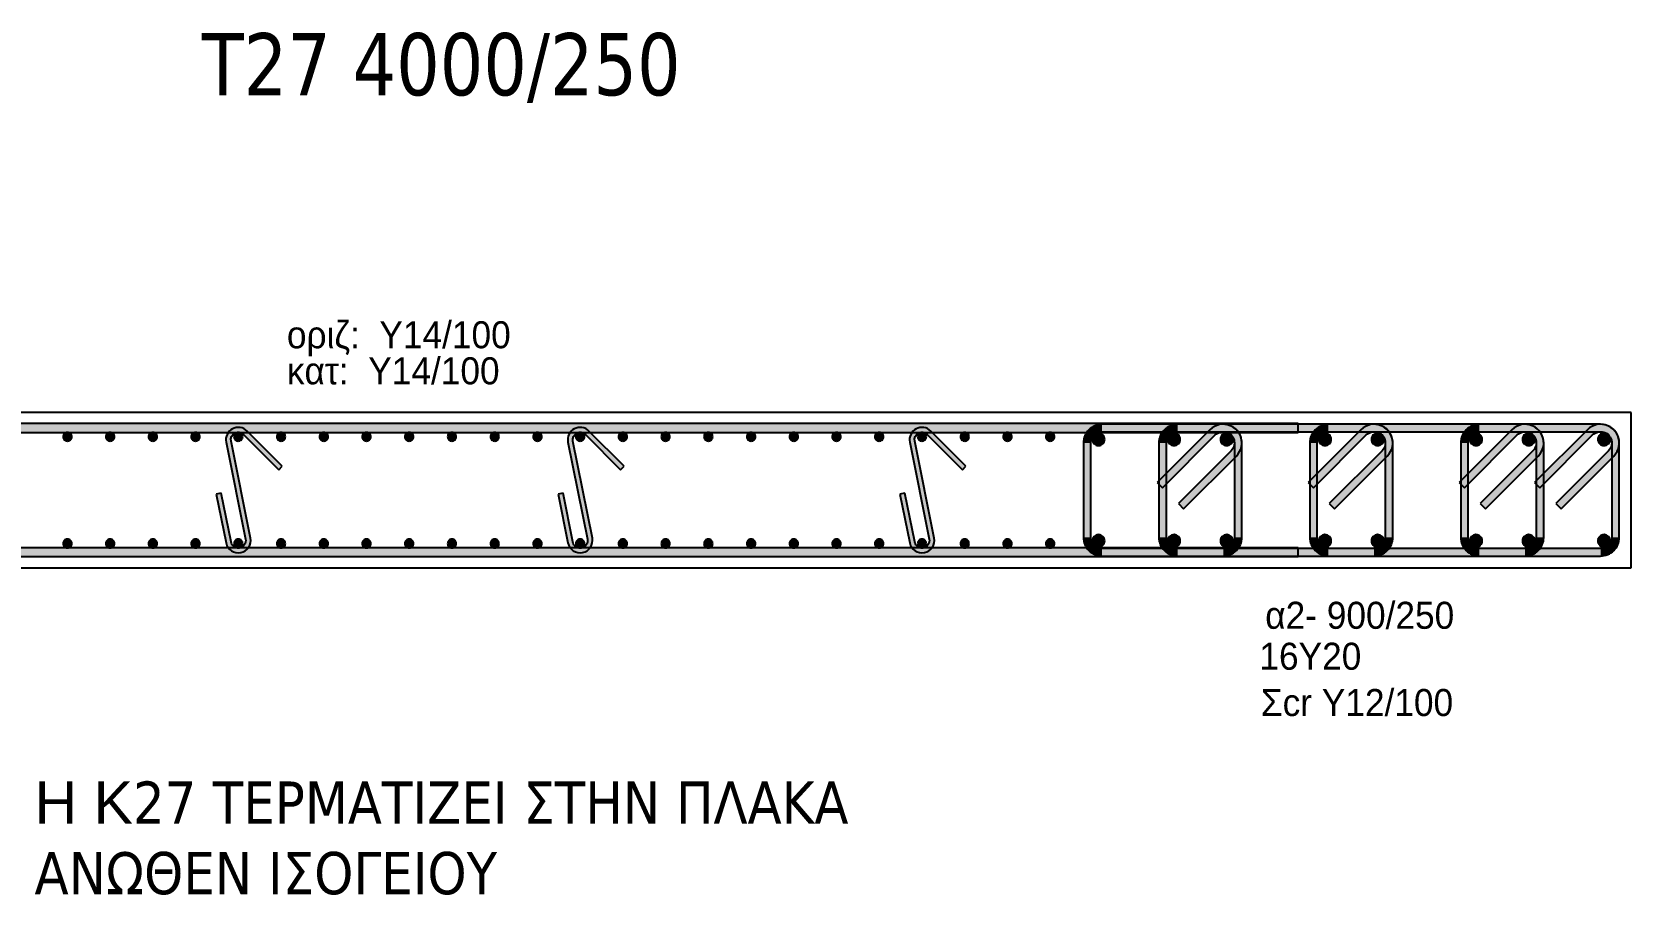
# Model space of a CAD drawing. Header units: millimetres. Extents: x -2171 to 1563, y -1758 to -1505.
# Drawn here: x -1153.05 to -1140.19, y -1608.04 to -1601.09 of the extents above; entities that cross this region are included whole.
import ezdxf

# ---------------------------------------------------------------- set-up
doc = ezdxf.new("R2010")
doc.units = ezdxf.units.MM
for name, color, linetype in [('Col_Det', 7, 'Continuous'), ('Col_Det_Fill', 7, 'Continuous'), ('pinakaki', 153, 'Continuous')]:
    doc.layers.add(name, color=color, linetype=linetype)
doc.styles.add('S1Arl22_b_934_161', font='arial.ttf', dxfattribs={"width": 0.933629, "height": 0.002175})
doc.styles.get("Standard").update_dxf_attribs({"font": 'tahoma.ttf'})

msp = doc.modelspace()

# ---------------------------------------------------------------- hatches: boundary and pattern name
at = {"layer": 'Col_Det_Fill'}
for color, points in [(252, [(-1142.8663, -1604.3146), (-1142.8663, -1604.2446), (-1157.511, -1604.2446), (-1157.511, -1604.3146)]), (252, [(-1144.4436, -1604.3096), (-1144.4436, -1604.2496, 0.4142136), (-1144.5936, -1604.3996), (-1144.5336, -1604.3996, -0.4142136)]), (252, [(-1140.4336, -1604.3096), (-1140.4336, -1604.2496), (-1144.4436, -1604.2496), (-1144.4436, -1604.3096)]), (252, [(-1143.8365, -1604.3096), (-1143.8365, -1604.2496, 0.4142136), (-1143.9865, -1604.3996), (-1143.9265, -1604.3996, -0.4142136)]), (252, [(-1143.4693, -1604.3096), (-1143.4693, -1604.2496), (-1143.8365, -1604.2496), (-1143.8365, -1604.3096)]), (252, [(-1143.3793, -1604.3996), (-1143.3193, -1604.3996, 0.6681786), (-1143.5754, -1604.2935), (-1143.533, -1604.3359, -0.6681786)]), (252, [(-1143.4057, -1604.4632), (-1143.3633, -1604.5056, 0.6681786), (-1143.4693, -1604.2496), (-1143.4693, -1604.3096, -0.6681786)]), (252, [(-1142.6222, -1604.3096), (-1142.6222, -1604.2496, 0.4142136), (-1142.7722, -1604.3996), (-1142.7122, -1604.3996, -0.4142136)]), (252, [(-1142.255, -1604.3096), (-1142.255, -1604.2496), (-1142.6222, -1604.2496), (-1142.6222, -1604.3096)]), (252, [(-1142.165, -1604.3996), (-1142.105, -1604.3996, 0.6681786), (-1142.3611, -1604.2935), (-1142.3187, -1604.3359, -0.6681786)]), (252, [(-1142.1914, -1604.4632), (-1142.149, -1604.5056, 0.6681786), (-1142.255, -1604.2496), (-1142.255, -1604.3096, -0.6681786)]), (252, [(-1141.4079, -1604.3096), (-1141.4079, -1604.2496, 0.4142136), (-1141.5579, -1604.3996), (-1141.4979, -1604.3996, -0.4142136)]), (252, [(-1141.0408, -1604.3096), (-1141.0408, -1604.2496), (-1141.4079, -1604.2496), (-1141.4079, -1604.3096)]), (252, [(-1140.9508, -1604.3996), (-1140.8908, -1604.3996, 0.6681786), (-1141.1468, -1604.2935), (-1141.1044, -1604.3359, -0.6681786)]), (252, [(-1140.9771, -1604.4632), (-1140.9347, -1604.5056, 0.6681786), (-1141.0408, -1604.2496), (-1141.0408, -1604.3096, -0.6681786)]), (252, [(-1140.3436, -1604.3996), (-1140.2836, -1604.3996, 0.6681786), (-1140.5397, -1604.2935), (-1140.4973, -1604.3359, -0.6681786)]), (252, [(-1140.37, -1604.4632), (-1140.3275, -1604.5056, 0.6681786), (-1140.4336, -1604.2496), (-1140.4336, -1604.3096, -0.6681786)]), (133, [(-1152.8015, -1604.3496, 0.4142136), (-1152.7665, -1604.3846, 0.4142136), (-1152.7315, -1604.3496, 0.4142136), (-1152.7665, -1604.3146, 0.4142136)]), (133, [(-1152.4578, -1604.3496, 0.4142136), (-1152.4228, -1604.3846, 0.4142136), (-1152.3878, -1604.3496, 0.4142136), (-1152.4228, -1604.3146, 0.4142136)]), (133, [(-1152.1141, -1604.3496, 0.4142136), (-1152.0791, -1604.3846, 0.4142136), (-1152.0441, -1604.3496, 0.4142136), (-1152.0791, -1604.3146, 0.4142136)]), (133, [(-1151.7703, -1604.3496, 0.4142136), (-1151.7353, -1604.3846, 0.4142136), (-1151.7003, -1604.3496, 0.4142136), (-1151.7353, -1604.3146, 0.4142136)]), (252, [(-1151.4897, -1604.3943), (-1151.4504, -1604.3864, -0.7426155), (-1151.3492, -1604.3321), (-1151.3209, -1604.3038, 0.7426155)]), (133, [(-1151.4266, -1604.3496, 0.4142136), (-1151.3916, -1604.3846, 0.4142136), (-1151.3566, -1604.3496, 0.4142136), (-1151.3916, -1604.3146, 0.4142136)]), (252, [(-1151.3209, -1604.3038), (-1151.3492, -1604.3321), (-1151.0664, -1604.615), (-1151.0381, -1604.5867)]), (133, [(-1151.0829, -1604.3496, 0.4142136), (-1151.0479, -1604.3846, 0.4142136), (-1151.0129, -1604.3496, 0.4142136), (-1151.0479, -1604.3146, 0.4142136)]), (133, [(-1150.7392, -1604.3496, 0.4142136), (-1150.7042, -1604.3846, 0.4142136), (-1150.6692, -1604.3496, 0.4142136), (-1150.7042, -1604.3146, 0.4142136)]), (133, [(-1150.3955, -1604.3496, 0.4142136), (-1150.3605, -1604.3846, 0.4142136), (-1150.3255, -1604.3496, 0.4142136), (-1150.3605, -1604.3146, 0.4142136)]), (133, [(-1150.0518, -1604.3496, 0.4142136), (-1150.0168, -1604.3846, 0.4142136), (-1149.9818, -1604.3496, 0.4142136), (-1150.0168, -1604.3146, 0.4142136)]), (133, [(-1149.708, -1604.3496, 0.4142136), (-1149.673, -1604.3846, 0.4142136), (-1149.638, -1604.3496, 0.4142136), (-1149.673, -1604.3146, 0.4142136)]), (133, [(-1149.3643, -1604.3496, 0.4142136), (-1149.3293, -1604.3846, 0.4142136), (-1149.2943, -1604.3496, 0.4142136), (-1149.3293, -1604.3146, 0.4142136)]), (133, [(-1149.0206, -1604.3496, 0.4142136), (-1148.9856, -1604.3846, 0.4142136), (-1148.9506, -1604.3496, 0.4142136), (-1148.9856, -1604.3146, 0.4142136)]), (252, [(-1148.7399, -1604.3943), (-1148.7007, -1604.3864, -0.7426155), (-1148.5995, -1604.3321), (-1148.5712, -1604.3038, 0.7426155)]), (133, [(-1148.6769, -1604.3496, 0.4142136), (-1148.6419, -1604.3846, 0.4142136), (-1148.6069, -1604.3496, 0.4142136), (-1148.6419, -1604.3146, 0.4142136)]), (252, [(-1148.5712, -1604.3038), (-1148.5995, -1604.3321), (-1148.3166, -1604.615), (-1148.2883, -1604.5867)]), (133, [(-1148.3332, -1604.3496, 0.4142136), (-1148.2982, -1604.3846, 0.4142136), (-1148.2632, -1604.3496, 0.4142136), (-1148.2982, -1604.3146, 0.4142136)]), (133, [(-1147.9894, -1604.3496, 0.4142136), (-1147.9544, -1604.3846, 0.4142136), (-1147.9194, -1604.3496, 0.4142136), (-1147.9544, -1604.3146, 0.4142136)]), (133, [(-1147.6457, -1604.3496, 0.4142136), (-1147.6107, -1604.3846, 0.4142136), (-1147.5757, -1604.3496, 0.4142136), (-1147.6107, -1604.3146, 0.4142136)]), (133, [(-1147.302, -1604.3496, 0.4142136), (-1147.267, -1604.3846, 0.4142136), (-1147.232, -1604.3496, 0.4142136), (-1147.267, -1604.3146, 0.4142136)]), (133, [(-1146.9583, -1604.3496, 0.4142136), (-1146.9233, -1604.3846, 0.4142136), (-1146.8883, -1604.3496, 0.4142136), (-1146.9233, -1604.3146, 0.4142136)]), (133, [(-1146.6146, -1604.3496, 0.4142136), (-1146.5796, -1604.3846, 0.4142136), (-1146.5446, -1604.3496, 0.4142136), (-1146.5796, -1604.3146, 0.4142136)]), (133, [(-1146.2708, -1604.3496, 0.4142136), (-1146.2358, -1604.3846, 0.4142136), (-1146.2008, -1604.3496, 0.4142136), (-1146.2358, -1604.3146, 0.4142136)]), (252, [(-1145.9902, -1604.3943), (-1145.9509, -1604.3864, -0.7426155), (-1145.8497, -1604.3321), (-1145.8214, -1604.3038, 0.7426155)]), (133, [(-1145.9271, -1604.3496, 0.4142136), (-1145.8921, -1604.3846, 0.4142136), (-1145.8571, -1604.3496, 0.4142136), (-1145.8921, -1604.3146, 0.4142136)]), (252, [(-1145.8214, -1604.3038), (-1145.8497, -1604.3321), (-1145.5669, -1604.615), (-1145.5386, -1604.5867)]), (133, [(-1145.5834, -1604.3496, 0.4142136), (-1145.5484, -1604.3846, 0.4142136), (-1145.5134, -1604.3496, 0.4142136), (-1145.5484, -1604.3146, 0.4142136)]), (133, [(-1145.2397, -1604.3496, 0.4142136), (-1145.2047, -1604.3846, 0.4142136), (-1145.1697, -1604.3496, 0.4142136), (-1145.2047, -1604.3146, 0.4142136)]), (133, [(-1144.896, -1604.3496, 0.4142136), (-1144.861, -1604.3846, 0.4142136), (-1144.826, -1604.3496, 0.4142136), (-1144.861, -1604.3146, 0.4142136)]), (12, [(-1144.4219, -1604.3713, 0.4142136), (-1144.4719, -1604.3213, 0.4142136), (-1144.5219, -1604.3713, 0.4142136), (-1144.4719, -1604.4213, 0.4142136)]), (252, [(-1143.533, -1604.3359), (-1143.5754, -1604.2935), (-1143.9997, -1604.7178), (-1143.9572, -1604.7602)]), (56, [(-1143.8148, -1604.3713, 0.4142136), (-1143.8648, -1604.3213, 0.4142136), (-1143.9148, -1604.3713, 0.4142136), (-1143.8648, -1604.4213, 0.4142136)]), (56, [(-1143.391, -1604.3713, 0.4142136), (-1143.441, -1604.3213, 0.4142136), (-1143.491, -1604.3713, 0.4142136), (-1143.441, -1604.4213, 0.4142136)]), (252, [(-1142.3187, -1604.3359), (-1142.3611, -1604.2935), (-1142.7854, -1604.7178), (-1142.7429, -1604.7602)]), (56, [(-1142.6005, -1604.3713, 0.4142136), (-1142.6505, -1604.3213, 0.4142136), (-1142.7005, -1604.3713, 0.4142136), (-1142.6505, -1604.4213, 0.4142136)]), (56, [(-1142.1768, -1604.3713, 0.4142136), (-1142.2268, -1604.3213, 0.4142136), (-1142.2768, -1604.3713, 0.4142136), (-1142.2268, -1604.4213, 0.4142136)]), (252, [(-1141.1044, -1604.3359), (-1141.1468, -1604.2935), (-1141.5711, -1604.7178), (-1141.5287, -1604.7602)]), (56, [(-1141.3862, -1604.3713, 0.4142136), (-1141.4362, -1604.3213, 0.4142136), (-1141.4862, -1604.3713, 0.4142136), (-1141.4362, -1604.4213, 0.4142136)]), (56, [(-1140.9625, -1604.3713, 0.4142136), (-1141.0125, -1604.3213, 0.4142136), (-1141.0625, -1604.3713, 0.4142136), (-1141.0125, -1604.4213, 0.4142136)]), (252, [(-1140.4973, -1604.3359), (-1140.5397, -1604.2935), (-1140.9639, -1604.7178), (-1140.9215, -1604.7602)]), (12, [(-1140.3553, -1604.3713, 0.4142136), (-1140.4053, -1604.3213, 0.4142136), (-1140.4553, -1604.3713, 0.4142136), (-1140.4053, -1604.4213, 0.4142136)]), (252, [(-1151.3328, -1605.1727), (-1151.2936, -1605.1648), (-1151.4504, -1604.3864), (-1151.4897, -1604.3943)]), (252, [(-1148.5831, -1605.1727), (-1148.5439, -1605.1648), (-1148.7007, -1604.3864), (-1148.7399, -1604.3943)]), (252, [(-1145.8333, -1605.1727), (-1145.7941, -1605.1648), (-1145.9509, -1604.3864), (-1145.9902, -1604.3943)]), (252, [(-1144.5336, -1604.3996), (-1144.5936, -1604.3996), (-1144.5936, -1605.1596), (-1144.5336, -1605.1596)]), (252, [(-1143.9265, -1604.3996), (-1143.9865, -1604.3996), (-1143.9865, -1605.1596), (-1143.9265, -1605.1596)]), (252, [(-1143.83, -1604.8875), (-1143.7875, -1604.9299), (-1143.3633, -1604.5056), (-1143.4057, -1604.4632)]), (252, [(-1143.3793, -1605.1596), (-1143.3193, -1605.1596), (-1143.3193, -1604.3996), (-1143.3793, -1604.3996)]), (252, [(-1142.7122, -1604.3996), (-1142.7722, -1604.3996), (-1142.7722, -1605.1596), (-1142.7122, -1605.1596)]), (252, [(-1142.6157, -1604.8875), (-1142.5732, -1604.9299), (-1142.149, -1604.5056), (-1142.1914, -1604.4632)]), (252, [(-1142.165, -1605.1596), (-1142.105, -1605.1596), (-1142.105, -1604.3996), (-1142.165, -1604.3996)]), (252, [(-1141.4979, -1604.3996), (-1141.5579, -1604.3996), (-1141.5579, -1605.1596), (-1141.4979, -1605.1596)]), (252, [(-1141.4014, -1604.8875), (-1141.359, -1604.9299), (-1140.9347, -1604.5056), (-1140.9771, -1604.4632)]), (252, [(-1140.9508, -1605.1596), (-1140.8908, -1605.1596), (-1140.8908, -1604.3996), (-1140.9508, -1604.3996)]), (252, [(-1140.7942, -1604.8875), (-1140.7518, -1604.9299), (-1140.3275, -1604.5056), (-1140.37, -1604.4632)]), (252, [(-1140.3436, -1605.1596), (-1140.2836, -1605.1596), (-1140.2836, -1604.3996), (-1140.3436, -1604.3996)]), (252, [(-1151.5295, -1604.8043), (-1151.5687, -1604.8122), (-1151.4897, -1605.2043), (-1151.4504, -1605.1964)]), (252, [(-1148.7797, -1604.8043), (-1148.8189, -1604.8122), (-1148.7399, -1605.2043), (-1148.7007, -1605.1964)]), (252, [(-1146.03, -1604.8043), (-1146.0692, -1604.8122), (-1145.9902, -1605.2043), (-1145.9509, -1605.1964)]), (12, [(-1144.4219, -1605.1878, 0.4142136), (-1144.4719, -1605.1378, 0.4142136), (-1144.5219, -1605.1878, 0.4142136), (-1144.4719, -1605.2378, 0.4142136)]), (56, [(-1143.8148, -1605.1878, 0.4142136), (-1143.8648, -1605.1378, 0.4142136), (-1143.9148, -1605.1878, 0.4142136), (-1143.8648, -1605.2378, 0.4142136)]), (56, [(-1143.391, -1605.1878, 0.4142136), (-1143.441, -1605.1378, 0.4142136), (-1143.491, -1605.1878, 0.4142136), (-1143.441, -1605.2378, 0.4142136)]), (56, [(-1142.6005, -1605.1878, 0.4142136), (-1142.6505, -1605.1378, 0.4142136), (-1142.7005, -1605.1878, 0.4142136), (-1142.6505, -1605.2378, 0.4142136)]), (56, [(-1142.1768, -1605.1878, 0.4142136), (-1142.2268, -1605.1378, 0.4142136), (-1142.2768, -1605.1878, 0.4142136), (-1142.2268, -1605.2378, 0.4142136)]), (56, [(-1141.3862, -1605.1878, 0.4142136), (-1141.4362, -1605.1378, 0.4142136), (-1141.4862, -1605.1878, 0.4142136), (-1141.4362, -1605.2378, 0.4142136)]), (56, [(-1140.9625, -1605.1878, 0.4142136), (-1141.0125, -1605.1378, 0.4142136), (-1141.0625, -1605.1878, 0.4142136), (-1141.0125, -1605.2378, 0.4142136)]), (12, [(-1140.3553, -1605.1878, 0.4142136), (-1140.4053, -1605.1378, 0.4142136), (-1140.4553, -1605.1878, 0.4142136), (-1140.4053, -1605.2378, 0.4142136)]), (252, [(-1157.511, -1605.2446), (-1157.511, -1605.3146), (-1142.8663, -1605.3146), (-1142.8663, -1605.2446)]), (133, [(-1152.8015, -1605.2096, 0.4142136), (-1152.7665, -1605.2446, 0.4142136), (-1152.7315, -1605.2096, 0.4142136), (-1152.7665, -1605.1746, 0.4142136)]), (133, [(-1152.4578, -1605.2096, 0.4142136), (-1152.4228, -1605.2446, 0.4142136), (-1152.3878, -1605.2096, 0.4142136), (-1152.4228, -1605.1746, 0.4142136)]), (133, [(-1152.1141, -1605.2096, 0.4142136), (-1152.0791, -1605.2446, 0.4142136), (-1152.0441, -1605.2096, 0.4142136), (-1152.0791, -1605.1746, 0.4142136)]), (133, [(-1151.7703, -1605.2096, 0.4142136), (-1151.7353, -1605.2446, 0.4142136), (-1151.7003, -1605.2096, 0.4142136), (-1151.7353, -1605.1746, 0.4142136)]), (252, [(-1151.4504, -1605.1964), (-1151.4897, -1605.2043, 1), (-1151.2936, -1605.1648), (-1151.3328, -1605.1727, -1)]), (133, [(-1151.4266, -1605.2096, 0.4142136), (-1151.3916, -1605.2446, 0.4142136), (-1151.3566, -1605.2096, 0.4142136), (-1151.3916, -1605.1746, 0.4142136)]), (133, [(-1151.0829, -1605.2096, 0.4142136), (-1151.0479, -1605.2446, 0.4142136), (-1151.0129, -1605.2096, 0.4142136), (-1151.0479, -1605.1746, 0.4142136)]), (133, [(-1150.7392, -1605.2096, 0.4142136), (-1150.7042, -1605.2446, 0.4142136), (-1150.6692, -1605.2096, 0.4142136), (-1150.7042, -1605.1746, 0.4142136)]), (133, [(-1150.3955, -1605.2096, 0.4142136), (-1150.3605, -1605.2446, 0.4142136), (-1150.3255, -1605.2096, 0.4142136), (-1150.3605, -1605.1746, 0.4142136)]), (133, [(-1150.0518, -1605.2096, 0.4142136), (-1150.0168, -1605.2446, 0.4142136), (-1149.9818, -1605.2096, 0.4142136), (-1150.0168, -1605.1746, 0.4142136)]), (133, [(-1149.708, -1605.2096, 0.4142136), (-1149.673, -1605.2446, 0.4142136), (-1149.638, -1605.2096, 0.4142136), (-1149.673, -1605.1746, 0.4142136)]), (133, [(-1149.3643, -1605.2096, 0.4142136), (-1149.3293, -1605.2446, 0.4142136), (-1149.2943, -1605.2096, 0.4142136), (-1149.3293, -1605.1746, 0.4142136)]), (133, [(-1149.0206, -1605.2096, 0.4142136), (-1148.9856, -1605.2446, 0.4142136), (-1148.9506, -1605.2096, 0.4142136), (-1148.9856, -1605.1746, 0.4142136)]), (252, [(-1148.7007, -1605.1964), (-1148.7399, -1605.2043, 1), (-1148.5439, -1605.1648), (-1148.5831, -1605.1727, -1)]), (133, [(-1148.6769, -1605.2096, 0.4142136), (-1148.6419, -1605.2446, 0.4142136), (-1148.6069, -1605.2096, 0.4142136), (-1148.6419, -1605.1746, 0.4142136)]), (133, [(-1148.3332, -1605.2096, 0.4142136), (-1148.2982, -1605.2446, 0.4142136), (-1148.2632, -1605.2096, 0.4142136), (-1148.2982, -1605.1746, 0.4142136)]), (133, [(-1147.9894, -1605.2096, 0.4142136), (-1147.9544, -1605.2446, 0.4142136), (-1147.9194, -1605.2096, 0.4142136), (-1147.9544, -1605.1746, 0.4142136)]), (133, [(-1147.6457, -1605.2096, 0.4142136), (-1147.6107, -1605.2446, 0.4142136), (-1147.5757, -1605.2096, 0.4142136), (-1147.6107, -1605.1746, 0.4142136)]), (133, [(-1147.302, -1605.2096, 0.4142136), (-1147.267, -1605.2446, 0.4142136), (-1147.232, -1605.2096, 0.4142136), (-1147.267, -1605.1746, 0.4142136)]), (133, [(-1146.9583, -1605.2096, 0.4142136), (-1146.9233, -1605.2446, 0.4142136), (-1146.8883, -1605.2096, 0.4142136), (-1146.9233, -1605.1746, 0.4142136)]), (133, [(-1146.6146, -1605.2096, 0.4142136), (-1146.5796, -1605.2446, 0.4142136), (-1146.5446, -1605.2096, 0.4142136), (-1146.5796, -1605.1746, 0.4142136)]), (133, [(-1146.2708, -1605.2096, 0.4142136), (-1146.2358, -1605.2446, 0.4142136), (-1146.2008, -1605.2096, 0.4142136), (-1146.2358, -1605.1746, 0.4142136)]), (252, [(-1145.9509, -1605.1964), (-1145.9902, -1605.2043, 1), (-1145.7941, -1605.1648), (-1145.8333, -1605.1727, -1)]), (133, [(-1145.9271, -1605.2096, 0.4142136), (-1145.8921, -1605.2446, 0.4142136), (-1145.8571, -1605.2096, 0.4142136), (-1145.8921, -1605.1746, 0.4142136)]), (133, [(-1145.5834, -1605.2096, 0.4142136), (-1145.5484, -1605.2446, 0.4142136), (-1145.5134, -1605.2096, 0.4142136), (-1145.5484, -1605.1746, 0.4142136)]), (133, [(-1145.2397, -1605.2096, 0.4142136), (-1145.2047, -1605.2446, 0.4142136), (-1145.1697, -1605.2096, 0.4142136), (-1145.2047, -1605.1746, 0.4142136)]), (133, [(-1144.896, -1605.2096, 0.4142136), (-1144.861, -1605.2446, 0.4142136), (-1144.826, -1605.2096, 0.4142136), (-1144.861, -1605.1746, 0.4142136)]), (252, [(-1144.5336, -1605.1596), (-1144.5936, -1605.1596, 0.4142136), (-1144.4436, -1605.3096), (-1144.4436, -1605.2496, -0.4142136)]), (252, [(-1144.4436, -1605.2496), (-1144.4436, -1605.3096), (-1140.4336, -1605.3096), (-1140.4336, -1605.2496)]), (252, [(-1143.9265, -1605.1596), (-1143.9865, -1605.1596, 0.4142136), (-1143.8365, -1605.3096), (-1143.8365, -1605.2496, -0.4142136)]), (252, [(-1143.8365, -1605.2496), (-1143.8365, -1605.3096), (-1143.4693, -1605.3096), (-1143.4693, -1605.2496)]), (252, [(-1143.4693, -1605.2496), (-1143.4693, -1605.3096, 0.4142136), (-1143.3193, -1605.1596), (-1143.3793, -1605.1596, -0.4142136)]), (252, [(-1142.7122, -1605.1596), (-1142.7722, -1605.1596, 0.4142136), (-1142.6222, -1605.3096), (-1142.6222, -1605.2496, -0.4142136)]), (252, [(-1142.6222, -1605.2496), (-1142.6222, -1605.3096), (-1142.255, -1605.3096), (-1142.255, -1605.2496)]), (252, [(-1142.255, -1605.2496), (-1142.255, -1605.3096, 0.4142136), (-1142.105, -1605.1596), (-1142.165, -1605.1596, -0.4142136)]), (252, [(-1141.4979, -1605.1596), (-1141.5579, -1605.1596, 0.4142136), (-1141.4079, -1605.3096), (-1141.4079, -1605.2496, -0.4142136)]), (252, [(-1141.4079, -1605.2496), (-1141.4079, -1605.3096), (-1141.0408, -1605.3096), (-1141.0408, -1605.2496)]), (252, [(-1141.0408, -1605.2496), (-1141.0408, -1605.3096, 0.4142136), (-1140.8908, -1605.1596), (-1140.9508, -1605.1596, -0.4142136)]), (252, [(-1140.4336, -1605.2496), (-1140.4336, -1605.3096, 0.4142136), (-1140.2836, -1605.1596), (-1140.3436, -1605.1596, -0.4142136)])]:
    msp.add_hatch(color=color, dxfattribs=at).paths.add_polyline_path(points)

# ---------------------------------------------------------------- linework, layer by layer
at = {"layer": 'Col_Det', "color": 7}
for points in [[(-1140.1886, -1604.1546), (-1160.1886, -1604.1546)], [(-1142.8663, -1604.2446), (-1157.511, -1604.2446)], [(-1140.4336, -1604.2496), (-1144.4436, -1604.2496)], [(-1143.4693, -1604.2496), (-1143.8365, -1604.2496)], [(-1142.8663, -1604.3146), (-1142.8663, -1604.2446)], [(-1142.255, -1604.2496), (-1142.6222, -1604.2496)], [(-1141.0408, -1604.2496), (-1141.4079, -1604.2496)], [(-1140.1886, -1605.4046), (-1140.1886, -1604.1546)], [(-1157.511, -1604.3146), (-1142.8663, -1604.3146)], [(-1151.3492, -1604.3321), (-1151.0664, -1604.615)], [(-1151.0381, -1604.5867), (-1151.3209, -1604.3038)], [(-1148.5995, -1604.3321), (-1148.3166, -1604.615)], [(-1148.2883, -1604.5867), (-1148.5712, -1604.3038)], [(-1145.8497, -1604.3321), (-1145.5669, -1604.615)], [(-1145.5386, -1604.5867), (-1145.8214, -1604.3038)], [(-1144.4436, -1604.3096), (-1140.4336, -1604.3096)], [(-1143.5754, -1604.2935), (-1143.9997, -1604.7178)], [(-1143.9572, -1604.7602), (-1143.533, -1604.3359)], [(-1143.8365, -1604.3096), (-1143.4693, -1604.3096)], [(-1142.3611, -1604.2935), (-1142.7854, -1604.7178)], [(-1142.7429, -1604.7602), (-1142.3187, -1604.3359)], [(-1142.6222, -1604.3096), (-1142.255, -1604.3096)], [(-1141.1468, -1604.2935), (-1141.5711, -1604.7178)], [(-1141.5287, -1604.7602), (-1141.1044, -1604.3359)], [(-1141.4079, -1604.3096), (-1141.0408, -1604.3096)], [(-1140.5397, -1604.2935), (-1140.9639, -1604.7178)], [(-1140.9215, -1604.7602), (-1140.4973, -1604.3359)], [(-1151.4897, -1604.3943), (-1151.3328, -1605.1727)], [(-1151.2936, -1605.1648), (-1151.4504, -1604.3864)], [(-1148.7399, -1604.3943), (-1148.5831, -1605.1727)], [(-1148.5439, -1605.1648), (-1148.7007, -1604.3864)], [(-1145.9902, -1604.3943), (-1145.8333, -1605.1727)], [(-1145.7941, -1605.1648), (-1145.9509, -1604.3864)], [(-1144.5936, -1604.3996), (-1144.5936, -1605.1596)], [(-1144.5336, -1605.1596), (-1144.5336, -1604.3996)], [(-1143.9865, -1604.3996), (-1143.9865, -1605.1596)], [(-1143.9265, -1605.1596), (-1143.9265, -1604.3996)], [(-1143.4057, -1604.4632), (-1143.83, -1604.8875)], [(-1143.7875, -1604.9299), (-1143.3633, -1604.5056)], [(-1143.3793, -1604.3996), (-1143.3793, -1605.1596)], [(-1143.3193, -1605.1596), (-1143.3193, -1604.3996)], [(-1142.7722, -1604.3996), (-1142.7722, -1605.1596)], [(-1142.7122, -1605.1596), (-1142.7122, -1604.3996)], [(-1142.1914, -1604.4632), (-1142.6157, -1604.8875)], [(-1142.5732, -1604.9299), (-1142.149, -1604.5056)], [(-1142.165, -1604.3996), (-1142.165, -1605.1596)], [(-1142.105, -1605.1596), (-1142.105, -1604.3996)], [(-1141.5579, -1604.3996), (-1141.5579, -1605.1596)], [(-1141.4979, -1605.1596), (-1141.4979, -1604.3996)], [(-1140.9771, -1604.4632), (-1141.4014, -1604.8875)], [(-1141.359, -1604.9299), (-1140.9347, -1604.5056)], [(-1140.9508, -1604.3996), (-1140.9508, -1605.1596)], [(-1140.8908, -1605.1596), (-1140.8908, -1604.3996)], [(-1140.37, -1604.4632), (-1140.7942, -1604.8875)], [(-1140.7518, -1604.9299), (-1140.3275, -1604.5056)], [(-1140.3436, -1604.3996), (-1140.3436, -1605.1596)], [(-1140.2836, -1605.1596), (-1140.2836, -1604.3996)], [(-1151.0664, -1604.615), (-1151.0381, -1604.5867)], [(-1148.3166, -1604.615), (-1148.2883, -1604.5867)], [(-1145.5669, -1604.615), (-1145.5386, -1604.5867)], [(-1143.9997, -1604.7178), (-1143.9572, -1604.7602)], [(-1142.7854, -1604.7178), (-1142.7429, -1604.7602)], [(-1141.5711, -1604.7178), (-1141.5287, -1604.7602)], [(-1140.9639, -1604.7178), (-1140.9215, -1604.7602)], [(-1151.5295, -1604.8043), (-1151.5687, -1604.8122)], [(-1151.5687, -1604.8122), (-1151.4897, -1605.2043)], [(-1151.4504, -1605.1964), (-1151.5295, -1604.8043)], [(-1148.7797, -1604.8043), (-1148.8189, -1604.8122)], [(-1148.8189, -1604.8122), (-1148.7399, -1605.2043)], [(-1148.7007, -1605.1964), (-1148.7797, -1604.8043)], [(-1146.03, -1604.8043), (-1146.0692, -1604.8122)], [(-1146.0692, -1604.8122), (-1145.9902, -1605.2043)], [(-1145.9509, -1605.1964), (-1146.03, -1604.8043)], [(-1143.83, -1604.8875), (-1143.7875, -1604.9299)], [(-1142.6157, -1604.8875), (-1142.5732, -1604.9299)], [(-1141.4014, -1604.8875), (-1141.359, -1604.9299)], [(-1140.7942, -1604.8875), (-1140.7518, -1604.9299)], [(-1142.8663, -1605.2446), (-1157.511, -1605.2446)], [(-1140.4336, -1605.2496), (-1144.4436, -1605.2496)], [(-1143.4693, -1605.2496), (-1143.8365, -1605.2496)], [(-1142.8663, -1605.3146), (-1142.8663, -1605.2446)], [(-1142.255, -1605.2496), (-1142.6222, -1605.2496)], [(-1141.0408, -1605.2496), (-1141.4079, -1605.2496)], [(-1160.1886, -1605.4046), (-1140.1886, -1605.4046)], [(-1157.511, -1605.3146), (-1142.8663, -1605.3146)], [(-1144.4436, -1605.3096), (-1140.4336, -1605.3096)], [(-1143.8365, -1605.3096), (-1143.4693, -1605.3096)], [(-1142.6222, -1605.3096), (-1142.255, -1605.3096)], [(-1141.4079, -1605.3096), (-1141.0408, -1605.3096)]]:
    msp.add_lwpolyline(points, dxfattribs=at)
for points in [[(-1144.4436, -1604.2496, 0.4142136), (-1144.5936, -1604.3996)], [(-1143.8365, -1604.2496, 0.4142136), (-1143.9865, -1604.3996)], [(-1143.3193, -1604.3996, 0.6681786), (-1143.5754, -1604.2935)], [(-1143.3633, -1604.5056, 0.6681786), (-1143.4693, -1604.2496)], [(-1142.6222, -1604.2496, 0.4142136), (-1142.7722, -1604.3996)], [(-1142.105, -1604.3996, 0.6681786), (-1142.3611, -1604.2935)], [(-1142.149, -1604.5056, 0.6681786), (-1142.255, -1604.2496)], [(-1141.4079, -1604.2496, 0.4142136), (-1141.5579, -1604.3996)], [(-1140.8908, -1604.3996, 0.6681786), (-1141.1468, -1604.2935)], [(-1140.9347, -1604.5056, 0.6681786), (-1141.0408, -1604.2496)], [(-1140.2836, -1604.3996, 0.6681786), (-1140.5397, -1604.2935)], [(-1140.3275, -1604.5056, 0.6681786), (-1140.4336, -1604.2496)], [(-1152.7665, -1604.3146, 0.4142136), (-1152.8015, -1604.3496, 0.4142136)], [(-1152.8015, -1604.3496, 0.4142136), (-1152.7665, -1604.3846, 0.4142136)], [(-1152.7315, -1604.3496, 0.4142136), (-1152.7665, -1604.3146, 0.4142136)], [(-1152.7665, -1604.3846, 0.4142136), (-1152.7315, -1604.3496, 0.4142136)], [(-1152.4228, -1604.3146, 0.4142136), (-1152.4578, -1604.3496, 0.4142136)], [(-1152.4578, -1604.3496, 0.4142136), (-1152.4228, -1604.3846, 0.4142136)], [(-1152.3878, -1604.3496, 0.4142136), (-1152.4228, -1604.3146, 0.4142136)], [(-1152.4228, -1604.3846, 0.4142136), (-1152.3878, -1604.3496, 0.4142136)], [(-1152.0791, -1604.3146, 0.4142136), (-1152.1141, -1604.3496, 0.4142136)], [(-1152.1141, -1604.3496, 0.4142136), (-1152.0791, -1604.3846, 0.4142136)], [(-1152.0441, -1604.3496, 0.4142136), (-1152.0791, -1604.3146, 0.4142136)], [(-1152.0791, -1604.3846, 0.4142136), (-1152.0441, -1604.3496, 0.4142136)], [(-1151.7353, -1604.3146, 0.4142136), (-1151.7703, -1604.3496, 0.4142136)], [(-1151.7703, -1604.3496, 0.4142136), (-1151.7353, -1604.3846, 0.4142136)], [(-1151.7003, -1604.3496, 0.4142136), (-1151.7353, -1604.3146, 0.4142136)], [(-1151.7353, -1604.3846, 0.4142136), (-1151.7003, -1604.3496, 0.4142136)], [(-1151.3209, -1604.3038, 0.7426155), (-1151.4897, -1604.3943, 0.7426155)], [(-1151.4504, -1604.3864, -0.7426155), (-1151.3492, -1604.3321)], [(-1151.3916, -1604.3146, 0.4142136), (-1151.4266, -1604.3496, 0.4142136)], [(-1151.4266, -1604.3496, 0.4142136), (-1151.3916, -1604.3846, 0.4142136)], [(-1151.3566, -1604.3496, 0.4142136), (-1151.3916, -1604.3146, 0.4142136)], [(-1151.3916, -1604.3846, 0.4142136), (-1151.3566, -1604.3496, 0.4142136)], [(-1151.0479, -1604.3146, 0.4142136), (-1151.0829, -1604.3496, 0.4142136)], [(-1151.0829, -1604.3496, 0.4142136), (-1151.0479, -1604.3846, 0.4142136)], [(-1151.0129, -1604.3496, 0.4142136), (-1151.0479, -1604.3146, 0.4142136)], [(-1151.0479, -1604.3846, 0.4142136), (-1151.0129, -1604.3496, 0.4142136)], [(-1150.7042, -1604.3146, 0.4142136), (-1150.7392, -1604.3496, 0.4142136)], [(-1150.7392, -1604.3496, 0.4142136), (-1150.7042, -1604.3846, 0.4142136)], [(-1150.6692, -1604.3496, 0.4142136), (-1150.7042, -1604.3146, 0.4142136)], [(-1150.7042, -1604.3846, 0.4142136), (-1150.6692, -1604.3496, 0.4142136)], [(-1150.3605, -1604.3146, 0.4142136), (-1150.3955, -1604.3496, 0.4142136)], [(-1150.3955, -1604.3496, 0.4142136), (-1150.3605, -1604.3846, 0.4142136)], [(-1150.3255, -1604.3496, 0.4142136), (-1150.3605, -1604.3146, 0.4142136)], [(-1150.3605, -1604.3846, 0.4142136), (-1150.3255, -1604.3496, 0.4142136)], [(-1150.0168, -1604.3146, 0.4142136), (-1150.0518, -1604.3496, 0.4142136)], [(-1150.0518, -1604.3496, 0.4142136), (-1150.0168, -1604.3846, 0.4142136)], [(-1149.9818, -1604.3496, 0.4142136), (-1150.0168, -1604.3146, 0.4142136)], [(-1150.0168, -1604.3846, 0.4142136), (-1149.9818, -1604.3496, 0.4142136)], [(-1149.673, -1604.3146, 0.4142136), (-1149.708, -1604.3496, 0.4142136)], [(-1149.708, -1604.3496, 0.4142136), (-1149.673, -1604.3846, 0.4142136)], [(-1149.638, -1604.3496, 0.4142136), (-1149.673, -1604.3146, 0.4142136)], [(-1149.673, -1604.3846, 0.4142136), (-1149.638, -1604.3496, 0.4142136)], [(-1149.3293, -1604.3146, 0.4142136), (-1149.3643, -1604.3496, 0.4142136)], [(-1149.3643, -1604.3496, 0.4142136), (-1149.3293, -1604.3846, 0.4142136)], [(-1149.2943, -1604.3496, 0.4142136), (-1149.3293, -1604.3146, 0.4142136)], [(-1149.3293, -1604.3846, 0.4142136), (-1149.2943, -1604.3496, 0.4142136)], [(-1148.9856, -1604.3146, 0.4142136), (-1149.0206, -1604.3496, 0.4142136)], [(-1149.0206, -1604.3496, 0.4142136), (-1148.9856, -1604.3846, 0.4142136)], [(-1148.9506, -1604.3496, 0.4142136), (-1148.9856, -1604.3146, 0.4142136)], [(-1148.9856, -1604.3846, 0.4142136), (-1148.9506, -1604.3496, 0.4142136)], [(-1148.5712, -1604.3038, 0.7426155), (-1148.7399, -1604.3943, 0.7426155)], [(-1148.7007, -1604.3864, -0.7426155), (-1148.5995, -1604.3321)], [(-1148.6419, -1604.3146, 0.4142136), (-1148.6769, -1604.3496, 0.4142136)], [(-1148.6769, -1604.3496, 0.4142136), (-1148.6419, -1604.3846, 0.4142136)], [(-1148.6069, -1604.3496, 0.4142136), (-1148.6419, -1604.3146, 0.4142136)], [(-1148.6419, -1604.3846, 0.4142136), (-1148.6069, -1604.3496, 0.4142136)], [(-1148.2982, -1604.3146, 0.4142136), (-1148.3332, -1604.3496, 0.4142136)], [(-1148.3332, -1604.3496, 0.4142136), (-1148.2982, -1604.3846, 0.4142136)], [(-1148.2632, -1604.3496, 0.4142136), (-1148.2982, -1604.3146, 0.4142136)], [(-1148.2982, -1604.3846, 0.4142136), (-1148.2632, -1604.3496, 0.4142136)], [(-1147.9544, -1604.3146, 0.4142136), (-1147.9894, -1604.3496, 0.4142136)], [(-1147.9894, -1604.3496, 0.4142136), (-1147.9544, -1604.3846, 0.4142136)], [(-1147.9194, -1604.3496, 0.4142136), (-1147.9544, -1604.3146, 0.4142136)], [(-1147.9544, -1604.3846, 0.4142136), (-1147.9194, -1604.3496, 0.4142136)], [(-1147.6107, -1604.3146, 0.4142136), (-1147.6457, -1604.3496, 0.4142136)], [(-1147.6457, -1604.3496, 0.4142136), (-1147.6107, -1604.3846, 0.4142136)], [(-1147.5757, -1604.3496, 0.4142136), (-1147.6107, -1604.3146, 0.4142136)], [(-1147.6107, -1604.3846, 0.4142136), (-1147.5757, -1604.3496, 0.4142136)], [(-1147.267, -1604.3146, 0.4142136), (-1147.302, -1604.3496, 0.4142136)], [(-1147.302, -1604.3496, 0.4142136), (-1147.267, -1604.3846, 0.4142136)], [(-1147.232, -1604.3496, 0.4142136), (-1147.267, -1604.3146, 0.4142136)], [(-1147.267, -1604.3846, 0.4142136), (-1147.232, -1604.3496, 0.4142136)], [(-1146.9233, -1604.3146, 0.4142136), (-1146.9583, -1604.3496, 0.4142136)], [(-1146.9583, -1604.3496, 0.4142136), (-1146.9233, -1604.3846, 0.4142136)], [(-1146.8883, -1604.3496, 0.4142136), (-1146.9233, -1604.3146, 0.4142136)], [(-1146.9233, -1604.3846, 0.4142136), (-1146.8883, -1604.3496, 0.4142136)], [(-1146.5796, -1604.3146, 0.4142136), (-1146.6146, -1604.3496, 0.4142136)], [(-1146.6146, -1604.3496, 0.4142136), (-1146.5796, -1604.3846, 0.4142136)], [(-1146.5446, -1604.3496, 0.4142136), (-1146.5796, -1604.3146, 0.4142136)], [(-1146.5796, -1604.3846, 0.4142136), (-1146.5446, -1604.3496, 0.4142136)], [(-1146.2358, -1604.3146, 0.4142136), (-1146.2708, -1604.3496, 0.4142136)], [(-1146.2708, -1604.3496, 0.4142136), (-1146.2358, -1604.3846, 0.4142136)], [(-1146.2008, -1604.3496, 0.4142136), (-1146.2358, -1604.3146, 0.4142136)], [(-1146.2358, -1604.3846, 0.4142136), (-1146.2008, -1604.3496, 0.4142136)], [(-1145.8214, -1604.3038, 0.7426155), (-1145.9902, -1604.3943, 0.7426155)], [(-1145.9509, -1604.3864, -0.7426155), (-1145.8497, -1604.3321)], [(-1145.8921, -1604.3146, 0.4142136), (-1145.9271, -1604.3496, 0.4142136)], [(-1145.9271, -1604.3496, 0.4142136), (-1145.8921, -1604.3846, 0.4142136)], [(-1145.8571, -1604.3496, 0.4142136), (-1145.8921, -1604.3146, 0.4142136)], [(-1145.8921, -1604.3846, 0.4142136), (-1145.8571, -1604.3496, 0.4142136)], [(-1145.5484, -1604.3146, 0.4142136), (-1145.5834, -1604.3496, 0.4142136)], [(-1145.5834, -1604.3496, 0.4142136), (-1145.5484, -1604.3846, 0.4142136)], [(-1145.5134, -1604.3496, 0.4142136), (-1145.5484, -1604.3146, 0.4142136)], [(-1145.5484, -1604.3846, 0.4142136), (-1145.5134, -1604.3496, 0.4142136)], [(-1145.2047, -1604.3146, 0.4142136), (-1145.2397, -1604.3496, 0.4142136)], [(-1145.2397, -1604.3496, 0.4142136), (-1145.2047, -1604.3846, 0.4142136)], [(-1145.1697, -1604.3496, 0.4142136), (-1145.2047, -1604.3146, 0.4142136)], [(-1145.2047, -1604.3846, 0.4142136), (-1145.1697, -1604.3496, 0.4142136)], [(-1144.861, -1604.3146, 0.4142136), (-1144.896, -1604.3496, 0.4142136)], [(-1144.896, -1604.3496, 0.4142136), (-1144.861, -1604.3846, 0.4142136)], [(-1144.826, -1604.3496, 0.4142136), (-1144.861, -1604.3146, 0.4142136)], [(-1144.861, -1604.3846, 0.4142136), (-1144.826, -1604.3496, 0.4142136)], [(-1144.5336, -1604.3996, -0.4142136), (-1144.4436, -1604.3096, -0.4142136)], [(-1144.4719, -1604.3213, 0.4142136), (-1144.5219, -1604.3713, 0.4142136)], [(-1144.5219, -1604.3713, 0.4142136), (-1144.4719, -1604.4213, 0.4142136)], [(-1144.4219, -1604.3713, 0.4142136), (-1144.4719, -1604.3213, 0.4142136)], [(-1144.4719, -1604.4213, 0.4142136), (-1144.4219, -1604.3713, 0.4142136)], [(-1143.9265, -1604.3996, -0.4142136), (-1143.8365, -1604.3096, -0.4142136)], [(-1143.8648, -1604.3213, 0.4142136), (-1143.9148, -1604.3713, 0.4142136)], [(-1143.9148, -1604.3713, 0.4142136), (-1143.8648, -1604.4213, 0.4142136)], [(-1143.8148, -1604.3713, 0.4142136), (-1143.8648, -1604.3213, 0.4142136)], [(-1143.8648, -1604.4213, 0.4142136), (-1143.8148, -1604.3713, 0.4142136)], [(-1143.533, -1604.3359, -0.6681786), (-1143.3793, -1604.3996, -0.6681786)], [(-1143.441, -1604.3213, 0.4142136), (-1143.491, -1604.3713, 0.4142136)], [(-1143.491, -1604.3713, 0.4142136), (-1143.441, -1604.4213, 0.4142136)], [(-1143.4693, -1604.3096, -0.6681786), (-1143.4057, -1604.4632, -0.6681786)], [(-1143.391, -1604.3713, 0.4142136), (-1143.441, -1604.3213, 0.4142136)], [(-1143.441, -1604.4213, 0.4142136), (-1143.391, -1604.3713, 0.4142136)], [(-1142.7122, -1604.3996, -0.4142136), (-1142.6222, -1604.3096, -0.4142136)], [(-1142.6505, -1604.3213, 0.4142136), (-1142.7005, -1604.3713, 0.4142136)], [(-1142.7005, -1604.3713, 0.4142136), (-1142.6505, -1604.4213, 0.4142136)], [(-1142.6005, -1604.3713, 0.4142136), (-1142.6505, -1604.3213, 0.4142136)], [(-1142.6505, -1604.4213, 0.4142136), (-1142.6005, -1604.3713, 0.4142136)], [(-1142.3187, -1604.3359, -0.6681786), (-1142.165, -1604.3996, -0.6681786)], [(-1142.2268, -1604.3213, 0.4142136), (-1142.2768, -1604.3713, 0.4142136)], [(-1142.2768, -1604.3713, 0.4142136), (-1142.2268, -1604.4213, 0.4142136)], [(-1142.255, -1604.3096, -0.6681786), (-1142.1914, -1604.4632, -0.6681786)], [(-1142.1768, -1604.3713, 0.4142136), (-1142.2268, -1604.3213, 0.4142136)], [(-1142.2268, -1604.4213, 0.4142136), (-1142.1768, -1604.3713, 0.4142136)], [(-1141.4979, -1604.3996, -0.4142136), (-1141.4079, -1604.3096, -0.4142136)], [(-1141.4362, -1604.3213, 0.4142136), (-1141.4862, -1604.3713, 0.4142136)], [(-1141.4862, -1604.3713, 0.4142136), (-1141.4362, -1604.4213, 0.4142136)], [(-1141.3862, -1604.3713, 0.4142136), (-1141.4362, -1604.3213, 0.4142136)], [(-1141.4362, -1604.4213, 0.4142136), (-1141.3862, -1604.3713, 0.4142136)], [(-1141.1044, -1604.3359, -0.6681786), (-1140.9508, -1604.3996, -0.6681786)], [(-1141.0125, -1604.3213, 0.4142136), (-1141.0625, -1604.3713, 0.4142136)], [(-1141.0625, -1604.3713, 0.4142136), (-1141.0125, -1604.4213, 0.4142136)], [(-1141.0408, -1604.3096, -0.6681786), (-1140.9771, -1604.4632, -0.6681786)], [(-1140.9625, -1604.3713, 0.4142136), (-1141.0125, -1604.3213, 0.4142136)], [(-1141.0125, -1604.4213, 0.4142136), (-1140.9625, -1604.3713, 0.4142136)], [(-1140.4973, -1604.3359, -0.6681786), (-1140.3436, -1604.3996, -0.6681786)], [(-1140.4053, -1604.3213, 0.4142136), (-1140.4553, -1604.3713, 0.4142136)], [(-1140.4553, -1604.3713, 0.4142136), (-1140.4053, -1604.4213, 0.4142136)], [(-1140.4336, -1604.3096, -0.6681786), (-1140.37, -1604.4632, -0.6681786)], [(-1140.3553, -1604.3713, 0.4142136), (-1140.4053, -1604.3213, 0.4142136)], [(-1140.4053, -1604.4213, 0.4142136), (-1140.3553, -1604.3713, 0.4142136)], [(-1144.4719, -1605.1378, 0.4142136), (-1144.5219, -1605.1878, 0.4142136)], [(-1144.4219, -1605.1878, 0.4142136), (-1144.4719, -1605.1378, 0.4142136)], [(-1143.8648, -1605.1378, 0.4142136), (-1143.9148, -1605.1878, 0.4142136)], [(-1143.8148, -1605.1878, 0.4142136), (-1143.8648, -1605.1378, 0.4142136)], [(-1143.441, -1605.1378, 0.4142136), (-1143.491, -1605.1878, 0.4142136)], [(-1143.391, -1605.1878, 0.4142136), (-1143.441, -1605.1378, 0.4142136)], [(-1142.6505, -1605.1378, 0.4142136), (-1142.7005, -1605.1878, 0.4142136)], [(-1142.6005, -1605.1878, 0.4142136), (-1142.6505, -1605.1378, 0.4142136)], [(-1142.2268, -1605.1378, 0.4142136), (-1142.2768, -1605.1878, 0.4142136)], [(-1142.1768, -1605.1878, 0.4142136), (-1142.2268, -1605.1378, 0.4142136)], [(-1141.4362, -1605.1378, 0.4142136), (-1141.4862, -1605.1878, 0.4142136)], [(-1141.3862, -1605.1878, 0.4142136), (-1141.4362, -1605.1378, 0.4142136)], [(-1141.0125, -1605.1378, 0.4142136), (-1141.0625, -1605.1878, 0.4142136)], [(-1140.9625, -1605.1878, 0.4142136), (-1141.0125, -1605.1378, 0.4142136)], [(-1140.4053, -1605.1378, 0.4142136), (-1140.4553, -1605.1878, 0.4142136)], [(-1140.3553, -1605.1878, 0.4142136), (-1140.4053, -1605.1378, 0.4142136)], [(-1152.7665, -1605.1746, 0.4142136), (-1152.8015, -1605.2096, 0.4142136)], [(-1152.8015, -1605.2096, 0.4142136), (-1152.7665, -1605.2446, 0.4142136)], [(-1152.7315, -1605.2096, 0.4142136), (-1152.7665, -1605.1746, 0.4142136)], [(-1152.7665, -1605.2446, 0.4142136), (-1152.7315, -1605.2096, 0.4142136)], [(-1152.4228, -1605.1746, 0.4142136), (-1152.4578, -1605.2096, 0.4142136)], [(-1152.4578, -1605.2096, 0.4142136), (-1152.4228, -1605.2446, 0.4142136)], [(-1152.3878, -1605.2096, 0.4142136), (-1152.4228, -1605.1746, 0.4142136)], [(-1152.4228, -1605.2446, 0.4142136), (-1152.3878, -1605.2096, 0.4142136)], [(-1152.0791, -1605.1746, 0.4142136), (-1152.1141, -1605.2096, 0.4142136)], [(-1152.1141, -1605.2096, 0.4142136), (-1152.0791, -1605.2446, 0.4142136)], [(-1152.0441, -1605.2096, 0.4142136), (-1152.0791, -1605.1746, 0.4142136)], [(-1152.0791, -1605.2446, 0.4142136), (-1152.0441, -1605.2096, 0.4142136)], [(-1151.7353, -1605.1746, 0.4142136), (-1151.7703, -1605.2096, 0.4142136)], [(-1151.7703, -1605.2096, 0.4142136), (-1151.7353, -1605.2446, 0.4142136)], [(-1151.7003, -1605.2096, 0.4142136), (-1151.7353, -1605.1746, 0.4142136)], [(-1151.7353, -1605.2446, 0.4142136), (-1151.7003, -1605.2096, 0.4142136)], [(-1151.4897, -1605.2043, 1), (-1151.2936, -1605.1648)], [(-1151.3328, -1605.1727, -1), (-1151.4504, -1605.1964, -1)], [(-1151.3916, -1605.1746, 0.4142136), (-1151.4266, -1605.2096, 0.4142136)], [(-1151.4266, -1605.2096, 0.4142136), (-1151.3916, -1605.2446, 0.4142136)], [(-1151.3566, -1605.2096, 0.4142136), (-1151.3916, -1605.1746, 0.4142136)], [(-1151.3916, -1605.2446, 0.4142136), (-1151.3566, -1605.2096, 0.4142136)], [(-1151.0479, -1605.1746, 0.4142136), (-1151.0829, -1605.2096, 0.4142136)], [(-1151.0829, -1605.2096, 0.4142136), (-1151.0479, -1605.2446, 0.4142136)], [(-1151.0129, -1605.2096, 0.4142136), (-1151.0479, -1605.1746, 0.4142136)], [(-1151.0479, -1605.2446, 0.4142136), (-1151.0129, -1605.2096, 0.4142136)], [(-1150.7042, -1605.1746, 0.4142136), (-1150.7392, -1605.2096, 0.4142136)], [(-1150.7392, -1605.2096, 0.4142136), (-1150.7042, -1605.2446, 0.4142136)], [(-1150.6692, -1605.2096, 0.4142136), (-1150.7042, -1605.1746, 0.4142136)], [(-1150.7042, -1605.2446, 0.4142136), (-1150.6692, -1605.2096, 0.4142136)], [(-1150.3605, -1605.1746, 0.4142136), (-1150.3955, -1605.2096, 0.4142136)], [(-1150.3955, -1605.2096, 0.4142136), (-1150.3605, -1605.2446, 0.4142136)], [(-1150.3255, -1605.2096, 0.4142136), (-1150.3605, -1605.1746, 0.4142136)], [(-1150.3605, -1605.2446, 0.4142136), (-1150.3255, -1605.2096, 0.4142136)], [(-1150.0168, -1605.1746, 0.4142136), (-1150.0518, -1605.2096, 0.4142136)], [(-1150.0518, -1605.2096, 0.4142136), (-1150.0168, -1605.2446, 0.4142136)], [(-1149.9818, -1605.2096, 0.4142136), (-1150.0168, -1605.1746, 0.4142136)], [(-1150.0168, -1605.2446, 0.4142136), (-1149.9818, -1605.2096, 0.4142136)], [(-1149.673, -1605.1746, 0.4142136), (-1149.708, -1605.2096, 0.4142136)], [(-1149.708, -1605.2096, 0.4142136), (-1149.673, -1605.2446, 0.4142136)], [(-1149.638, -1605.2096, 0.4142136), (-1149.673, -1605.1746, 0.4142136)], [(-1149.673, -1605.2446, 0.4142136), (-1149.638, -1605.2096, 0.4142136)], [(-1149.3293, -1605.1746, 0.4142136), (-1149.3643, -1605.2096, 0.4142136)], [(-1149.3643, -1605.2096, 0.4142136), (-1149.3293, -1605.2446, 0.4142136)], [(-1149.2943, -1605.2096, 0.4142136), (-1149.3293, -1605.1746, 0.4142136)], [(-1149.3293, -1605.2446, 0.4142136), (-1149.2943, -1605.2096, 0.4142136)], [(-1148.9856, -1605.1746, 0.4142136), (-1149.0206, -1605.2096, 0.4142136)], [(-1149.0206, -1605.2096, 0.4142136), (-1148.9856, -1605.2446, 0.4142136)], [(-1148.9506, -1605.2096, 0.4142136), (-1148.9856, -1605.1746, 0.4142136)], [(-1148.9856, -1605.2446, 0.4142136), (-1148.9506, -1605.2096, 0.4142136)], [(-1148.7399, -1605.2043, 1), (-1148.5439, -1605.1648)], [(-1148.5831, -1605.1727, -1), (-1148.7007, -1605.1964, -1)], [(-1148.6419, -1605.1746, 0.4142136), (-1148.6769, -1605.2096, 0.4142136)], [(-1148.6769, -1605.2096, 0.4142136), (-1148.6419, -1605.2446, 0.4142136)], [(-1148.6069, -1605.2096, 0.4142136), (-1148.6419, -1605.1746, 0.4142136)], [(-1148.6419, -1605.2446, 0.4142136), (-1148.6069, -1605.2096, 0.4142136)], [(-1148.2982, -1605.1746, 0.4142136), (-1148.3332, -1605.2096, 0.4142136)], [(-1148.3332, -1605.2096, 0.4142136), (-1148.2982, -1605.2446, 0.4142136)], [(-1148.2632, -1605.2096, 0.4142136), (-1148.2982, -1605.1746, 0.4142136)], [(-1148.2982, -1605.2446, 0.4142136), (-1148.2632, -1605.2096, 0.4142136)], [(-1147.9544, -1605.1746, 0.4142136), (-1147.9894, -1605.2096, 0.4142136)], [(-1147.9894, -1605.2096, 0.4142136), (-1147.9544, -1605.2446, 0.4142136)], [(-1147.9194, -1605.2096, 0.4142136), (-1147.9544, -1605.1746, 0.4142136)], [(-1147.9544, -1605.2446, 0.4142136), (-1147.9194, -1605.2096, 0.4142136)], [(-1147.6107, -1605.1746, 0.4142136), (-1147.6457, -1605.2096, 0.4142136)], [(-1147.6457, -1605.2096, 0.4142136), (-1147.6107, -1605.2446, 0.4142136)], [(-1147.5757, -1605.2096, 0.4142136), (-1147.6107, -1605.1746, 0.4142136)], [(-1147.6107, -1605.2446, 0.4142136), (-1147.5757, -1605.2096, 0.4142136)], [(-1147.267, -1605.1746, 0.4142136), (-1147.302, -1605.2096, 0.4142136)], [(-1147.302, -1605.2096, 0.4142136), (-1147.267, -1605.2446, 0.4142136)], [(-1147.232, -1605.2096, 0.4142136), (-1147.267, -1605.1746, 0.4142136)], [(-1147.267, -1605.2446, 0.4142136), (-1147.232, -1605.2096, 0.4142136)], [(-1146.9233, -1605.1746, 0.4142136), (-1146.9583, -1605.2096, 0.4142136)], [(-1146.9583, -1605.2096, 0.4142136), (-1146.9233, -1605.2446, 0.4142136)], [(-1146.8883, -1605.2096, 0.4142136), (-1146.9233, -1605.1746, 0.4142136)], [(-1146.9233, -1605.2446, 0.4142136), (-1146.8883, -1605.2096, 0.4142136)], [(-1146.5796, -1605.1746, 0.4142136), (-1146.6146, -1605.2096, 0.4142136)], [(-1146.6146, -1605.2096, 0.4142136), (-1146.5796, -1605.2446, 0.4142136)], [(-1146.5446, -1605.2096, 0.4142136), (-1146.5796, -1605.1746, 0.4142136)], [(-1146.5796, -1605.2446, 0.4142136), (-1146.5446, -1605.2096, 0.4142136)], [(-1146.2358, -1605.1746, 0.4142136), (-1146.2708, -1605.2096, 0.4142136)], [(-1146.2708, -1605.2096, 0.4142136), (-1146.2358, -1605.2446, 0.4142136)], [(-1146.2008, -1605.2096, 0.4142136), (-1146.2358, -1605.1746, 0.4142136)], [(-1146.2358, -1605.2446, 0.4142136), (-1146.2008, -1605.2096, 0.4142136)], [(-1145.9902, -1605.2043, 1), (-1145.7941, -1605.1648)], [(-1145.8333, -1605.1727, -1), (-1145.9509, -1605.1964, -1)], [(-1145.8921, -1605.1746, 0.4142136), (-1145.9271, -1605.2096, 0.4142136)], [(-1145.9271, -1605.2096, 0.4142136), (-1145.8921, -1605.2446, 0.4142136)], [(-1145.8571, -1605.2096, 0.4142136), (-1145.8921, -1605.1746, 0.4142136)], [(-1145.8921, -1605.2446, 0.4142136), (-1145.8571, -1605.2096, 0.4142136)], [(-1145.5484, -1605.1746, 0.4142136), (-1145.5834, -1605.2096, 0.4142136)], [(-1145.5834, -1605.2096, 0.4142136), (-1145.5484, -1605.2446, 0.4142136)], [(-1145.5134, -1605.2096, 0.4142136), (-1145.5484, -1605.1746, 0.4142136)], [(-1145.5484, -1605.2446, 0.4142136), (-1145.5134, -1605.2096, 0.4142136)], [(-1145.2047, -1605.1746, 0.4142136), (-1145.2397, -1605.2096, 0.4142136)], [(-1145.2397, -1605.2096, 0.4142136), (-1145.2047, -1605.2446, 0.4142136)], [(-1145.1697, -1605.2096, 0.4142136), (-1145.2047, -1605.1746, 0.4142136)], [(-1145.2047, -1605.2446, 0.4142136), (-1145.1697, -1605.2096, 0.4142136)], [(-1144.861, -1605.1746, 0.4142136), (-1144.896, -1605.2096, 0.4142136)], [(-1144.896, -1605.2096, 0.4142136), (-1144.861, -1605.2446, 0.4142136)], [(-1144.826, -1605.2096, 0.4142136), (-1144.861, -1605.1746, 0.4142136)], [(-1144.861, -1605.2446, 0.4142136), (-1144.826, -1605.2096, 0.4142136)], [(-1144.5936, -1605.1596, 0.4142136), (-1144.4436, -1605.3096)], [(-1144.4436, -1605.2496, -0.4142136), (-1144.5336, -1605.1596, -0.4142136)], [(-1144.5219, -1605.1878, 0.4142136), (-1144.4719, -1605.2378, 0.4142136)], [(-1144.4719, -1605.2378, 0.4142136), (-1144.4219, -1605.1878, 0.4142136)], [(-1143.9865, -1605.1596, 0.4142136), (-1143.8365, -1605.3096)], [(-1143.8365, -1605.2496, -0.4142136), (-1143.9265, -1605.1596, -0.4142136)], [(-1143.9148, -1605.1878, 0.4142136), (-1143.8648, -1605.2378, 0.4142136)], [(-1143.8648, -1605.2378, 0.4142136), (-1143.8148, -1605.1878, 0.4142136)], [(-1143.491, -1605.1878, 0.4142136), (-1143.441, -1605.2378, 0.4142136)], [(-1143.4693, -1605.3096, 0.4142136), (-1143.3193, -1605.1596)], [(-1143.3793, -1605.1596, -0.4142136), (-1143.4693, -1605.2496, -0.4142136)], [(-1143.441, -1605.2378, 0.4142136), (-1143.391, -1605.1878, 0.4142136)], [(-1142.7722, -1605.1596, 0.4142136), (-1142.6222, -1605.3096)], [(-1142.6222, -1605.2496, -0.4142136), (-1142.7122, -1605.1596, -0.4142136)], [(-1142.7005, -1605.1878, 0.4142136), (-1142.6505, -1605.2378, 0.4142136)], [(-1142.6505, -1605.2378, 0.4142136), (-1142.6005, -1605.1878, 0.4142136)], [(-1142.2768, -1605.1878, 0.4142136), (-1142.2268, -1605.2378, 0.4142136)], [(-1142.255, -1605.3096, 0.4142136), (-1142.105, -1605.1596)], [(-1142.165, -1605.1596, -0.4142136), (-1142.255, -1605.2496, -0.4142136)], [(-1142.2268, -1605.2378, 0.4142136), (-1142.1768, -1605.1878, 0.4142136)], [(-1141.5579, -1605.1596, 0.4142136), (-1141.4079, -1605.3096)], [(-1141.4079, -1605.2496, -0.4142136), (-1141.4979, -1605.1596, -0.4142136)], [(-1141.4862, -1605.1878, 0.4142136), (-1141.4362, -1605.2378, 0.4142136)], [(-1141.4362, -1605.2378, 0.4142136), (-1141.3862, -1605.1878, 0.4142136)], [(-1141.0625, -1605.1878, 0.4142136), (-1141.0125, -1605.2378, 0.4142136)], [(-1141.0408, -1605.3096, 0.4142136), (-1140.8908, -1605.1596)], [(-1140.9508, -1605.1596, -0.4142136), (-1141.0408, -1605.2496, -0.4142136)], [(-1141.0125, -1605.2378, 0.4142136), (-1140.9625, -1605.1878, 0.4142136)], [(-1140.4553, -1605.1878, 0.4142136), (-1140.4053, -1605.2378, 0.4142136)], [(-1140.4336, -1605.3096, 0.4142136), (-1140.2836, -1605.1596)], [(-1140.3436, -1605.1596, -0.4142136), (-1140.4336, -1605.2496, -0.4142136)], [(-1140.4053, -1605.2378, 0.4142136), (-1140.3553, -1605.1878, 0.4142136)]]:
    msp.add_lwpolyline(points, format="xyb", dxfattribs=at)

# ---------------------------------------------------------------- texts
at = {"color": 2, "insert": (-1153.0308, -1607.1236), "char_height": 0.34, "attachment_point": 1}
msp.add_mtext_dynamic_manual_height_columns('{\\fArial|b0|i0|c186|p34;H K}27{\\fArial|b0|i0|c186|p34; }ΤΕΡΜΑΤΙΖΕΙ ΣΤΗΝ ΠΛΑΚΑ ΑΝΩΘΕΝ ΙΣΟΓΕΙΟΥ', width=6.634229, gutter_width=1.7, heights=[0], dxfattribs=at)
at = {"layer": 'Col_Det', "color": 7, "style": 'S1Arl22_b_934_161', "width": 0.933629}
for s, p in [('οριζ:  Y14/100', (-1151.0008, -1603.6383)), ('κατ:  Y14/100', (-1151.0008, -1603.9283)), (' α2- 900/250', (-1143.2097, -1605.8951)), ('16Y20', (-1143.1783, -1606.2246)), ('Σcr Y12/100', (-1143.1664, -1606.5971))]:
    msp.add_text(s, height=0.2175, dxfattribs=at).set_placement(p)
at = {"layer": 'pinakaki', "color": 1, "width": 0.933629}
msp.add_text('Τ27 4000/250', height=0.5, dxfattribs=at).set_placement((-1151.684, -1601.6025))

doc.saveas('drawing.dxf')
